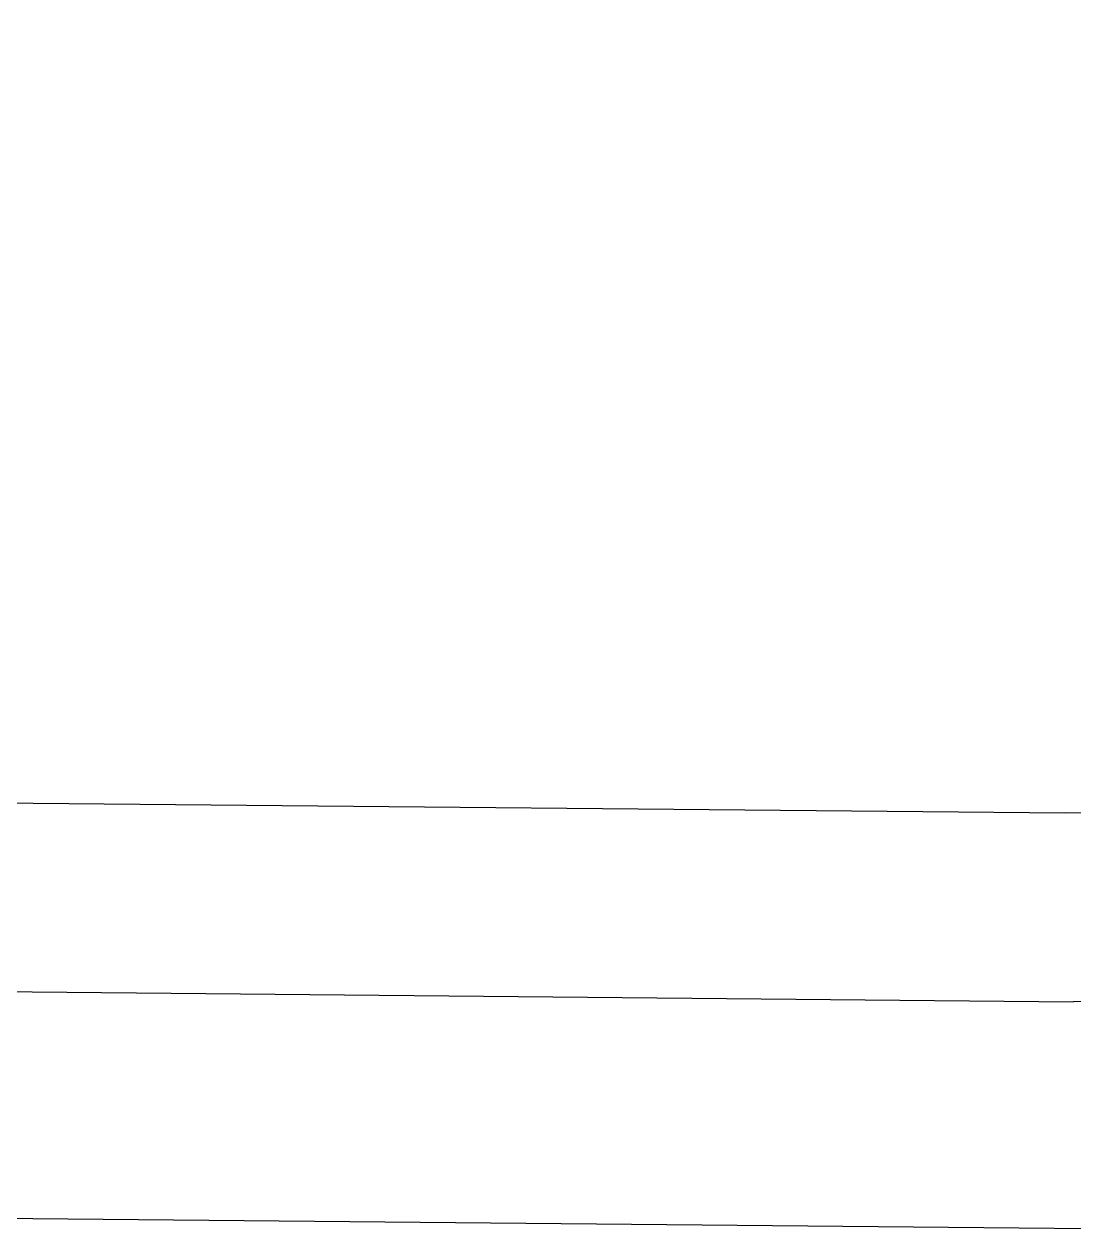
# Model space of a CAD drawing. Header units: inches. Extents: x 155 to 361, y 91 to 381.
# Drawn here: x 330.865 to 332.712, y 295.755 to 297.875 of the extents above; entities that cross this region are included whole.
import ezdxf

# ---------------------------------------------------------------- set-up
doc = ezdxf.new("R2010")
doc.units = ezdxf.units.IN
doc.header["$MEASUREMENT"] = 0
doc.layers.add('çziigi', color=10, linetype='Continuous')

msp = doc.modelspace()

# ---------------------------------------------------------------- linework, layer by layer
at = {"layer": 'çziigi'}
for p, q in [((332.6966, 296.4864), (185.5246, 297.8749)), ((185.5094, 297.5429), (332.7117, 296.1544)), ((332.7393, 295.7548), (185.4818, 297.1433)), ((341.1476, 296.545), (332.6966, 296.4864)), ((341.8908, 296.2258), (332.7117, 296.1544))]:
    msp.add_line(p, q, dxfattribs=at)

doc.saveas('drawing.dxf')
